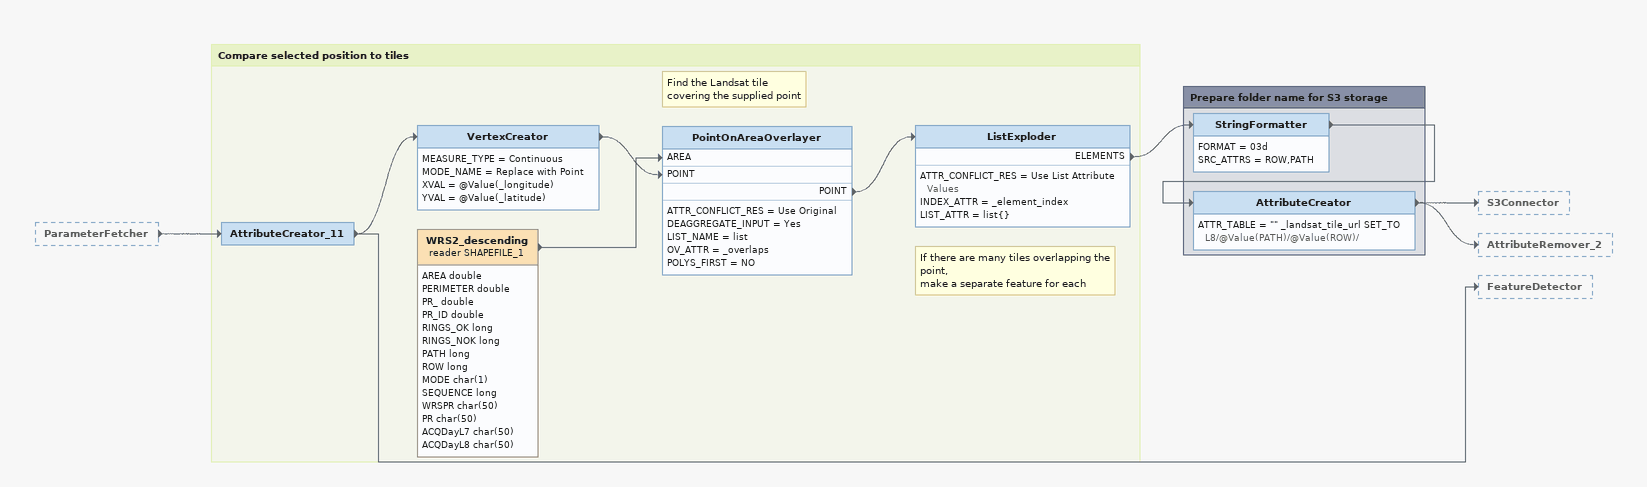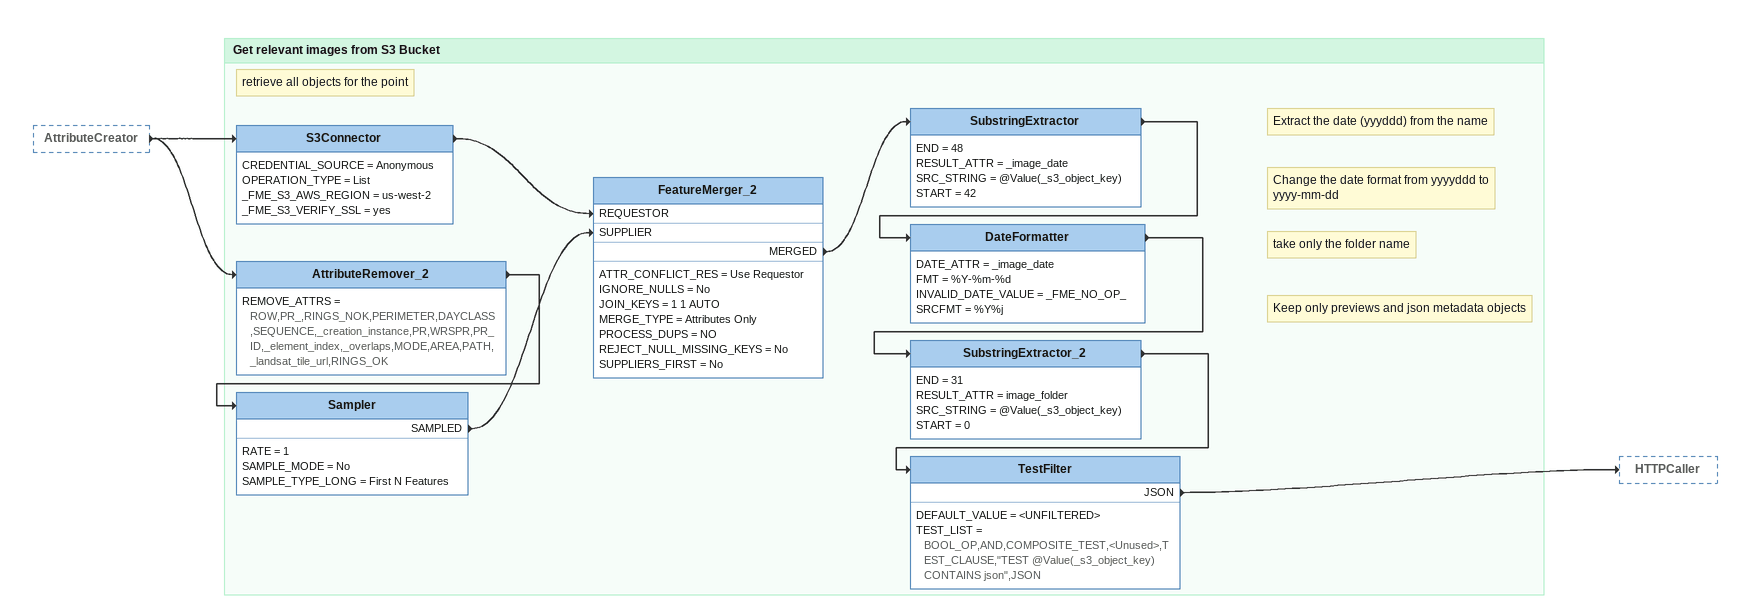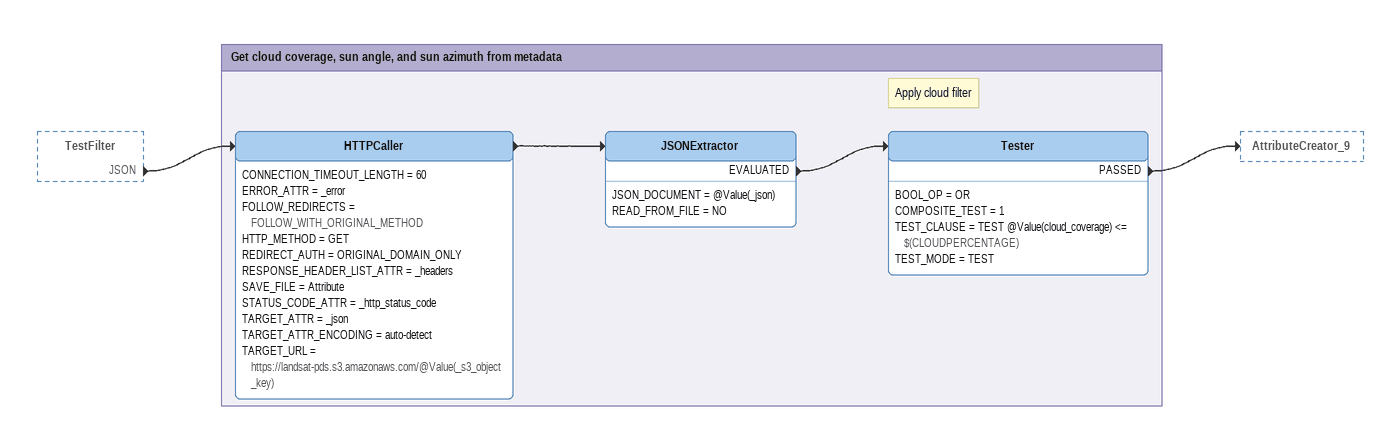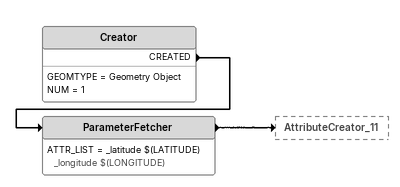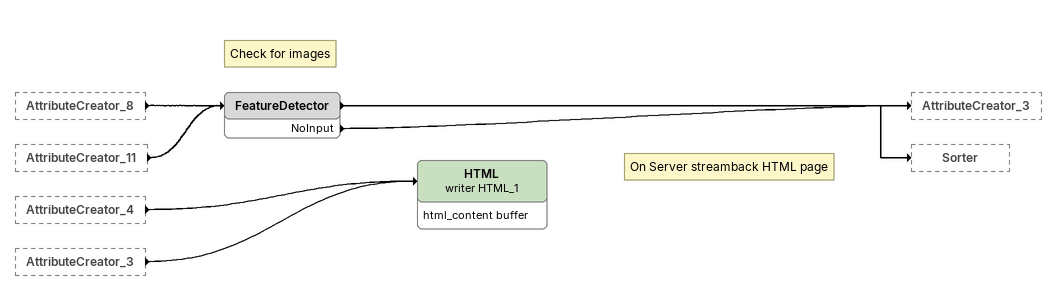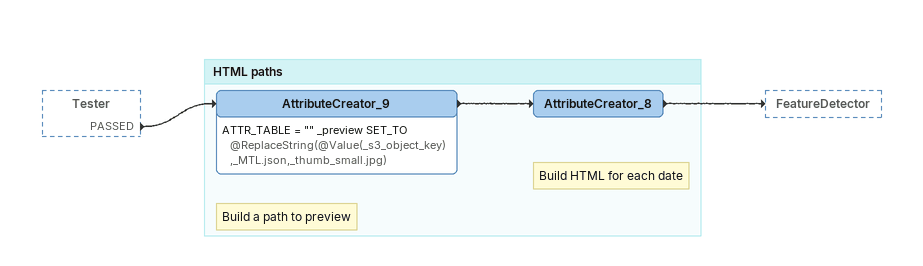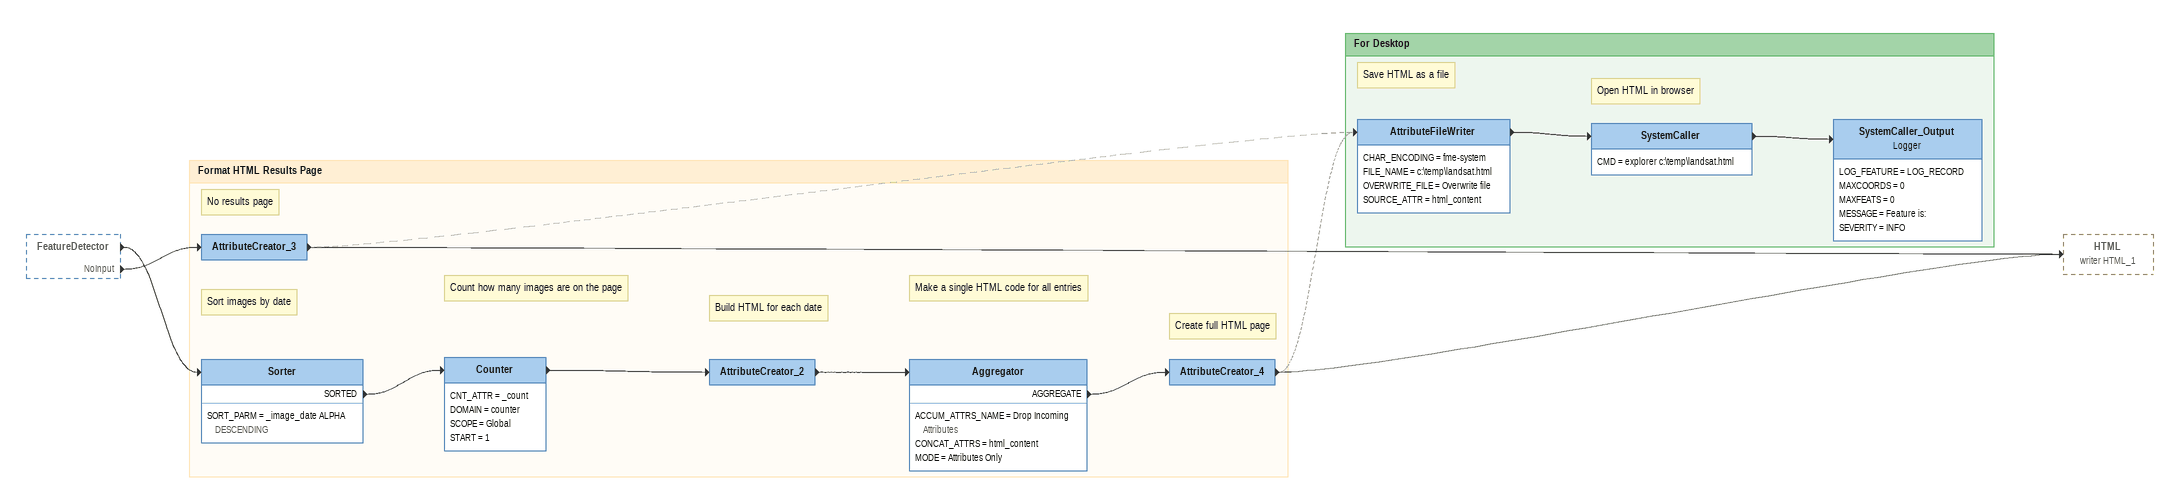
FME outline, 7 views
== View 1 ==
ParameterFetcher [outside]
    -> AttributeCreator_11

Bookmark: Compare selected position to tiles
AttributeCreator_11
    -> VertexCreator
    -> FeatureDetector
VertexCreator
    MEASURE_TYPE = Continuous
    MODE_NAME = Replace with Point
    XVAL = @Value(_longitude)
    YVAL = @Value(_latitude)
    -> PointOnAreaOverlayer [POINT]
WRS2_descending (reader SHAPEFILE_1)
    attributes: AREA double, PERIMETER double, PR_ double, PR_ID double, RINGS_OK long, RINGS_NOK long, PATH long, ROW long, MODE char(1), SEQUENCE long, WRSPR char(50), PR char(50), ACQDayL7 char(50), ACQDayL8 char(50)
    -> PointOnAreaOverlayer [AREA]
Note: Find the Landsat tile / covering the supplied point
PointOnAreaOverlayer
    ATTR_CONFLICT_RES = Use Original
    DEAGGREGATE_INPUT = Yes
    LIST_NAME = list
    OV_ATTR = _overlaps
    POLYS_FIRST = NO
    POINT -> ListExploder
Note: If there are many tiles overlapping the point, / make a separate feature for each
ListExploder
    ATTR_CONFLICT_RES = Use List Attribute Values
    INDEX_ATTR = _element_index
    LIST_ATTR = list{}
    ELEMENTS -> StringFormatter

Bookmark: Prepare folder name for S3 storage
StringFormatter
    FORMAT = 03d
    SRC_ATTRS = ROW,PATH
    -> AttributeCreator
AttributeCreator
    ATTR_TABLE = "" _landsat_tile_url SET_TO L8/@Value(PATH)/@Value(ROW)/
    -> S3Connector
    -> AttributeRemover_2

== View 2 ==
AttributeCreator [outside]
    -> S3Connector
    -> AttributeRemover_2

Bookmark: Get relevant images from S3 Bucket
Note: retrieve all objects for the point
S3Connector
    CREDENTIAL_SOURCE = Anonymous
    OPERATION_TYPE = List
    _FME_S3_AWS_REGION = us-west-2
    _FME_S3_VERIFY_SSL = yes
    -> FeatureMerger_2 [REQUESTOR]
AttributeRemover_2
    REMOVE_ATTRS = ROW,PR_,RINGS_NOK,PERIMETER,DAYCLASS,SEQUENCE,_creation_instance,PR,WRSPR,PR_ID,_element_index,_overlaps,MODE,AREA,PATH,_landsat_tile_url,RINGS_OK
    -> Sampler
Sampler
    RATE = 1
    SAMPLE_MODE = No
    SAMPLE_TYPE_LONG = First N Features
    SAMPLED -> FeatureMerger_2 [SUPPLIER]
FeatureMerger_2
    ATTR_CONFLICT_RES = Use Requestor
    IGNORE_NULLS = No
    JOIN_KEYS = 1 1 AUTO
    MERGE_TYPE = Attributes Only
    PROCESS_DUPS = NO
    REJECT_NULL_MISSING_KEYS = No
    SUPPLIERS_FIRST = No
    MERGED -> SubstringExtractor
Note: Extract the date (yyyddd) from the name
SubstringExtractor
    END = 48
    RESULT_ATTR = _image_date
    SRC_STRING = @Value(_s3_object_key)
    START = 42
    -> DateFormatter
Note: Change the date format from yyyyddd to yyyy-mm-dd
DateFormatter
    DATE_ATTR = _image_date
    FMT = %Y-%m-%d
    INVALID_DATE_VALUE = _FME_NO_OP_
    SRCFMT = %Y%j
    -> SubstringExtractor_2
Note: take only the folder name
SubstringExtractor_2
    END = 31
    RESULT_ATTR = image_folder
    SRC_STRING = @Value(_s3_object_key)
    START = 0
    -> TestFilter
Note: Keep only previews and json metadata objects
TestFilter
    DEFAULT_VALUE = <UNFILTERED>
    TEST_LIST = BOOL_OP,AND,COMPOSITE_TEST,<Unused>,TEST_CLAUSE,"TEST @Value(_s3_object_key) CONTAINS json",JSON
    JSON -> HTTPCaller

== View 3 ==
TestFilter [outside]
    JSON -> HTTPCaller

Bookmark: Get cloud coverage, sun angle, and sun azimuth from metadata
HTTPCaller
    CONNECTION_TIMEOUT_LENGTH = 60
    ERROR_ATTR = _error
    FOLLOW_REDIRECTS = FOLLOW_WITH_ORIGINAL_METHOD
    HTTP_METHOD = GET
    REDIRECT_AUTH = ORIGINAL_DOMAIN_ONLY
    RESPONSE_HEADER_LIST_ATTR = _headers
    SAVE_FILE = Attribute
    STATUS_CODE_ATTR = _http_status_code
    TARGET_ATTR = _json
    TARGET_ATTR_ENCODING = auto-detect
    TARGET_URL = https://landsat-pds.s3.amazonaws.com/@Value(_s3_object_key)
    -> JSONExtractor
JSONExtractor
    JSON_DOCUMENT = @Value(_json)
    READ_FROM_FILE = NO
    EVALUATED -> Tester
Note: Apply cloud filter
Tester
    BOOL_OP = OR
    COMPOSITE_TEST = 1
    TEST_CLAUSE = TEST @Value(cloud_coverage) <= $(CLOUDPERCENTAGE)
    TEST_MODE = TEST
    PASSED -> AttributeCreator_9

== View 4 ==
Creator
    GEOMTYPE = Geometry Object
    NUM = 1
    CREATED -> ParameterFetcher
ParameterFetcher
    ATTR_LIST = _latitude $(LATITUDE) _longitude $(LONGITUDE)
    -> AttributeCreator_11

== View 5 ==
AttributeCreator_8 [outside]
    -> FeatureDetector
AttributeCreator_11 [outside]
    -> FeatureDetector
AttributeCreator_4 [outside]
    -> HTML (writer HTML_1)
AttributeCreator_3 [outside]
    -> HTML (writer HTML_1)
Note: Check for images
FeatureDetector
    NoInput -> AttributeCreator_3
    -> Sorter
Note: On Server streamback HTML page
HTML (writer HTML_1)
    attributes: html_content buffer

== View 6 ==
Tester [outside]
    PASSED -> AttributeCreator_9

Bookmark: HTML paths
Note: Build a path to preview
AttributeCreator_9
    ATTR_TABLE = "" _preview SET_TO @ReplaceString(@Value(_s3_object_key),_MTL.json,_thumb_small.jpg)
    -> AttributeCreator_8
Note: Build HTML for each date
AttributeCreator_8
    -> FeatureDetector

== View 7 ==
FeatureDetector [outside]
    NoInput -> AttributeCreator_3
    -> Sorter

Bookmark: Format HTML Results Page
Note: No results page
AttributeCreator_3
    -> HTML (writer HTML_1)
    -> AttributeFileWriter [off]
Note: Sort images by date
Sorter
    SORT_PARM = _image_date ALPHA DESCENDING
    SORTED -> Counter
Note: Count how many images are on the page
Counter
    CNT_ATTR = _count
    DOMAIN = counter
    SCOPE = Global
    START = 1
    -> AttributeCreator_2
Note: Build HTML for each date
AttributeCreator_2
    -> Aggregator
Note: Make a single HTML code for all entries
Aggregator
    ACCUM_ATTRS_NAME = Drop Incoming Attributes
    CONCAT_ATTRS = html_content
    MODE = Attributes Only
    AGGREGATE -> AttributeCreator_4
Note: Create full HTML page
AttributeCreator_4
    -> AttributeFileWriter [off]
    -> HTML (writer HTML_1)

Bookmark: For Desktop
Note: Save HTML as a file
AttributeFileWriter
    CHAR_ENCODING = fme-system
    FILE_NAME = c:\temp\landsat.html
    OVERWRITE_FILE = Overwrite file
    SOURCE_ATTR = html_content
    -> SystemCaller
Note: Open HTML in browser
SystemCaller
    CMD = explorer c:\temp\landsat.html
    -> SystemCaller_Output
SystemCaller_Output: Logger
    LOG_FEATURE = LOG_RECORD
    MAXCOORDS = 0
    MAXFEATS = 0
    MESSAGE = Feature is:
    SEVERITY = INFO
